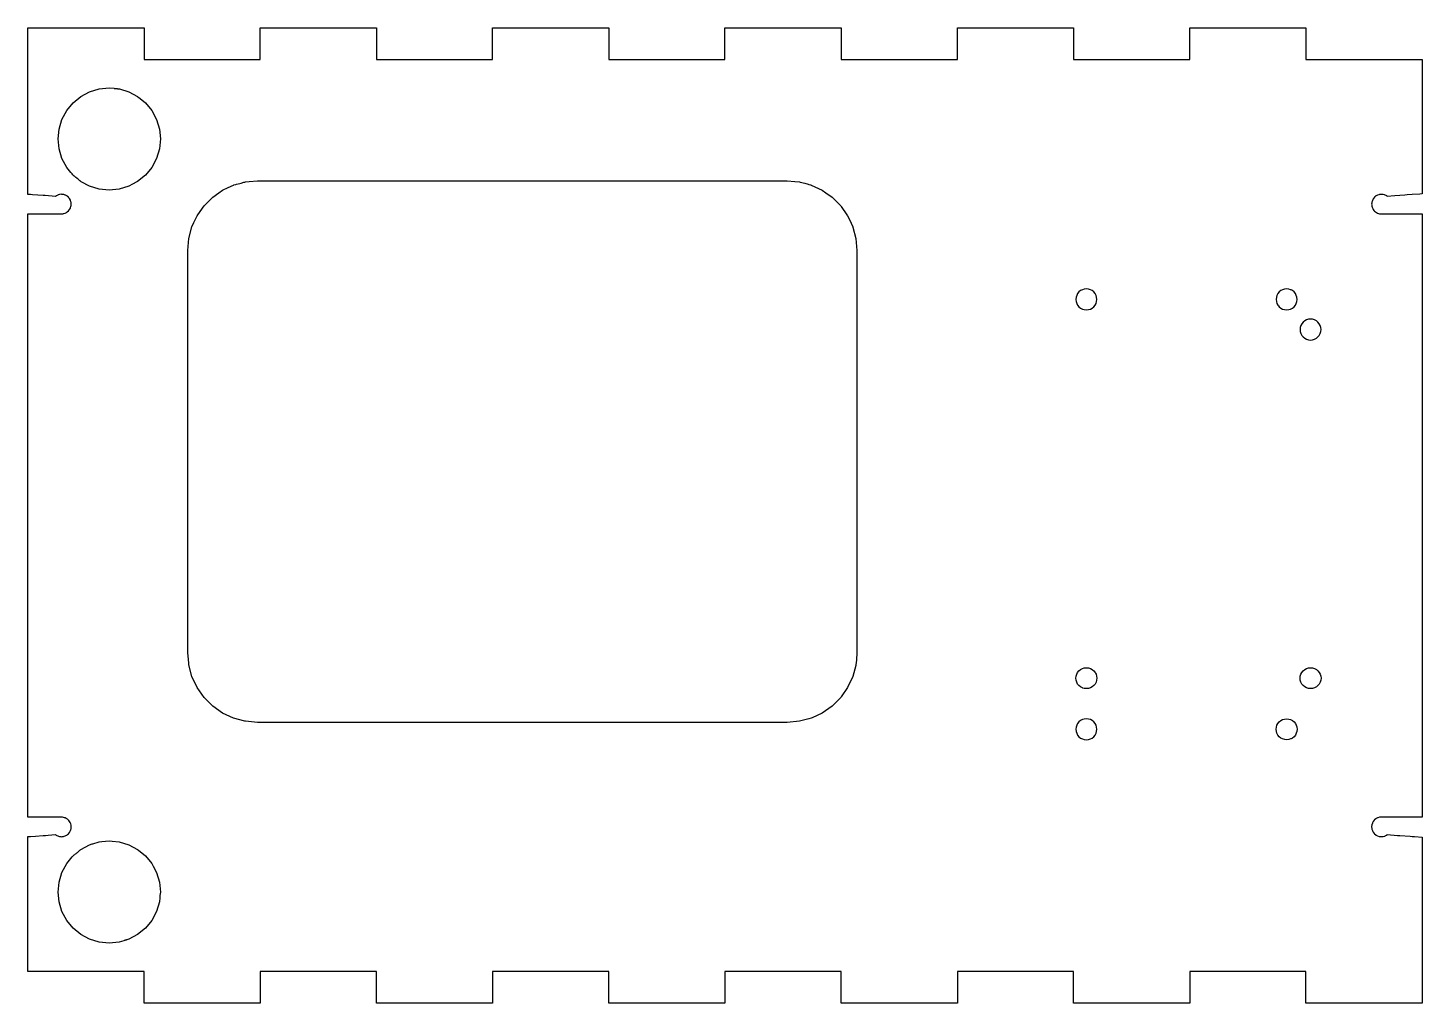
# Model space of a CAD drawing. Header units: millimetres. Extents: x 0 to 300, y 0 to 210.
import ezdxf

# ---------------------------------------------------------------- set-up
doc = ezdxf.new("R2010")
doc.units = ezdxf.units.MM

msp = doc.modelspace()

# ---------------------------------------------------------------- linework, layer by layer
for points in [[(9.411101, 172.513117), (9.312097, 172.839118), (9.279105, 172.901116), (9.118098, 173.202117), (8.901097, 173.466117), (8.857099, 173.520117), (8.593108, 173.737118), (8.539119, 173.782115), (8.238101, 173.943117), (8.176096, 173.976117), (7.849114, 174.075115), (7.782114, 174.095125), (7.442121, 174.129116), (7.372102, 174.136115), (7.032109, 174.102116), (6.962117, 174.095116), (6.636094, 173.996116), (6.568107, 173.976106), (6.267117, 173.815115), (6.205113, 173.782115), (6.120107, 173.712116), (6.102045, 173.69713), (3.866111, 173.857116), (3.405101, 173.890116), (1.169111, 174.050116), (0.708101, 174.083116), (0.247119, 174.116117), (0.141117, 174.123116), (0.141117, 209.941116), (25.141095, 209.941116), (25.141095, 203.139115), (50.141101, 203.139115), (50.141101, 209.941116), (75.141108, 209.941116), (75.141108, 203.139115), (100.141114, 203.139115), (100.141114, 209.941116), (125.141121, 209.941116), (125.141121, 203.139115), (150.141099, 203.139115), (150.141099, 209.941116), (175.141105, 209.941116), (175.141105, 203.139115), (200.141112, 203.139115), (200.141112, 209.941116), (225.141118, 209.941116), (225.141118, 203.139115), (250.141097, 203.139115), (250.141097, 209.941116), (275.141103, 209.941116), (275.141103, 203.139115), (300.141109, 203.139115), (300.141109, 174.230117), (299.641096, 174.195116), (298.036099, 174.080116), (296.943108, 174.002116), (296.388118, 173.962116), (295.339098, 173.887116), (294.246108, 173.809115), (292.64111, 173.695117), (292.600103, 173.729117), (292.539115, 173.779115), (292.392106, 173.858118), (292.176121, 173.973117), (292.016101, 174.021115), (291.782111, 174.093116), (291.616107, 174.109118), (291.372098, 174.133106), (291.206095, 174.117116), (290.962114, 174.093127), (290.80311, 174.044116), (290.568103, 173.973117), (290.421094, 173.894115), (290.205109, 173.779115), (290.076105, 173.673115), (289.887101, 173.518116), (289.732105, 173.329117), (289.626102, 173.200116), (289.510109, 172.984118), (289.432103, 172.837117), (289.361095, 172.602116), (289.312102, 172.443117), (289.288113, 172.199117), (289.272026, 172.033116), (289.2961, 171.789115), (289.312186, 171.623115), (289.383109, 171.389116), (289.432103, 171.229116), (289.510109, 171.082118), (289.626102, 170.866116), (289.781099, 170.677118), (289.887101, 170.548117), (290.076105, 170.393117), (290.205109, 170.287117), (290.352119, 170.208115), (290.568103, 170.093118), (290.728095, 170.044116), (290.962114, 169.973117), (291.128117, 169.957115), (291.372098, 169.933126), (291.394111, 169.935093), (291.427103, 169.938107), (293.177107, 169.93312), (300.141109, 169.933118), (300.141109, 40.149117), (291.427103, 40.149117), (291.381101, 40.147988)], [(9.838103, 178.294117), (9.6421, 178.531116), (9.602109, 178.580116), (9.429107, 178.792116), (9.393095, 178.835118), (8.49512, 179.930117), (7.478104, 181.832117), (6.852107, 183.895117), (6.641118, 186.041117), (6.852107, 188.187116), (7.478104, 190.251117), (8.49512, 192.152118), (9.863108, 193.819117), (11.53011, 195.187116), (13.431102, 196.204118), (15.495106, 196.830117), (17.641096, 197.041115), (18.678121, 196.939117), (18.700135, 196.937142), (18.810117, 196.92611), (18.834952, 196.923124)], [(19.787114, 196.830117), (19.8321, 196.816119), (19.877114, 196.802118), (21.850102, 196.204118), (23.75211, 195.187116), (23.806099, 195.143117), (24.299113, 194.739116), (25.419112, 193.819117), (26.7871, 192.152118), (27.804116, 190.251117), (28.430113, 188.187116), (28.641102, 186.041117), (28.430113, 183.895117), (27.804116, 181.831115), (26.7871, 179.930117), (25.419112, 178.263115), (23.75211, 176.895117), (22.528112, 176.240115), (22.04111, 175.980115), (22.028127, 175.973116), (21.850102, 175.878117), (19.787114, 175.252118), (17.641096, 175.041117), (15.495106, 175.252118), (13.431102, 175.878117), (11.630101, 176.841116), (11.604983, 176.855114)], [(18.835093, 196.923115), (18.95611, 196.912109), (18.982075, 196.909126), (19.109103, 196.896107), (19.136196, 196.89414), (19.263112, 196.881107), (19.289076, 196.879139), (19.411109, 196.867122), (19.434251, 196.864125)], [(19.43411, 196.864117), (19.547112, 196.85311), (19.644112, 196.844113), (19.664149, 196.84214), (19.743115, 196.834131), (19.771055, 196.831125), (19.787198, 196.829988)], [(11.605096, 176.855117), (11.524099, 176.900118), (11.509141, 176.912112), (11.395095, 177.006117), (11.371106, 177.025111), (11.339102, 177.051109), (11.184105, 177.179117), (11.145102, 177.211115), (10.954094, 177.367116), (10.73811, 177.545117), (10.693095, 177.582116), (10.459105, 177.774117), (10.410111, 177.813118), (10.170109, 178.011116), (10.120099, 178.052118), (9.883117, 178.246117), (9.86308, 178.263107), (9.83799, 178.294117)], [(43.249094, 175.592116), (44.412103, 176.135117), (44.4701, 176.149116), (44.860103, 176.253117), (44.994102, 176.291116), (45.762113, 176.495117), (46.038098, 176.569116), (46.600116, 176.721115), (46.630116, 176.72913), (46.706118, 176.749126), (46.794115, 176.773106), (46.938105, 176.813117), (47.7721, 176.885117), (49.544117, 177.039118), (163.544115, 177.039118), (165.164098, 176.897117), (166.148094, 176.813117), (166.1961, 176.799119), (166.324116, 176.765117), (166.382113, 176.749115), (166.988101, 176.587116), (167.286099, 176.507117), (168.008108, 176.313115), (168.154102, 176.273116), (168.524095, 176.175117), (168.594114, 176.155107), (168.618103, 176.149104), (168.674096, 176.135117), (171.04211, 175.031118), (171.838118, 174.473116), (173.18412, 173.531115), (175.034115, 171.681117), (175.141105, 171.529115), (176.384097, 169.753116), (176.534098, 169.537118), (176.9311, 168.686116), (177.638095, 167.171116), (177.665188, 167.073117), (178.316105, 164.645117), (178.542109, 162.039117), (178.542109, 75.537116), (178.405118, 73.954115), (178.316105, 72.935115), (178.279106, 72.796118), (177.640099, 70.409116), (176.534098, 68.041116), (175.141105, 66.051117), (175.034115, 65.899117), (173.18412, 64.047116), (171.04211, 62.547116), (168.880118, 61.541115), (168.674096, 61.445117), (168.190113, 61.315117), (166.148094, 60.767115), (163.542111, 60.541117), (49.544117, 60.541117), (46.938105, 60.767115), (46.857107, 60.789129), (44.412103, 61.445117), (42.044118, 62.547116), (39.902107, 64.047116), (39.565106, 64.385117), (38.052113, 65.899117), (36.552101, 68.041116), (35.448105, 70.409116), (34.770094, 72.935115), (34.743001, 73.254116)], [(34.546094, 162.041118), (34.770094, 164.645117), (35.448105, 167.171116), (35.858117, 168.049118), (36.552101, 169.537118), (36.704106, 169.753116), (38.052113, 171.681117), (39.902107, 173.531115), (41.250114, 174.473116), (42.044118, 175.031118), (43.224117, 175.580116), (43.249235, 175.592111)], [(7.349101, 40.144116), (7.316109, 40.146091), (0.141117, 40.146117), (0.141117, 169.936118), (4.87912, 169.936118), (7.316109, 169.941113), (7.372102, 169.93612), (7.712095, 169.969115), (7.782114, 169.976114), (8.108109, 170.075115), (8.176096, 170.095124), (8.477115, 170.256115), (8.539119, 170.289116), (8.593108, 170.334116), (8.857099, 170.551117), (8.901097, 170.605117), (9.118098, 170.869116), (9.279105, 171.170117), (9.312097, 171.232116), (9.411101, 171.559116), (9.431985, 171.626115)], [(9.432098, 171.626115), (9.465118, 171.966117), (9.472174, 172.036116), (9.438109, 172.375116), (9.432183, 172.445116), (9.411214, 172.513117)], [(34.743113, 73.254116), (34.669115, 74.098116), (34.544119, 75.541116), (34.544119, 162.025116), (34.546941, 162.041118)], [(271.943102, 57.010117), (271.852113, 56.961117), (271.430107, 56.833115), (270.99111, 56.790116), (270.566111, 56.832116), (270.130106, 56.961117), (269.741119, 57.169115), (269.40011, 57.449116), (269.120118, 57.790117), (268.91212, 58.179118), (268.784104, 58.601116), (268.741121, 59.040116), (268.784104, 59.479115), (268.91212, 59.901116), (269.120118, 60.290117), (269.40011, 60.631115), (269.741119, 60.911116), (270.130106, 61.119117), (270.552113, 61.247116), (270.99111, 61.290115), (271.430107, 61.247116), (271.852113, 61.119117), (272.2411, 60.911116), (272.582109, 60.631115), (272.862102, 60.290117), (273.0701, 59.901116), (273.168116, 59.577117), (273.198116, 59.479115), (273.241098, 59.040116), (273.198116, 58.601116), (273.0701, 58.179118), (272.862102, 57.790117), (272.582109, 57.449116), (272.2411, 57.169115), (272.086104, 57.086116), (271.968107, 57.023116), (271.942989, 57.010105)], [(289.333099, 37.572117), (289.432103, 37.246117), (289.465094, 37.184116), (289.626102, 36.883117), (289.842115, 36.619115), (289.887101, 36.564116), (290.15112, 36.348117), (290.205109, 36.303117), (290.506099, 36.142117), (290.568103, 36.109117), (290.895114, 36.010116), (290.962114, 35.990107), (291.302107, 35.956116), (291.372098, 35.949117), (291.712119, 35.983116), (291.782111, 35.990115), (292.108105, 36.089116), (292.176121, 36.109125), (292.477111, 36.270116), (292.539115, 36.303117), (292.624121, 36.373116), (292.642183, 36.388102), (294.878117, 36.228116), (295.339098, 36.195116), (297.575117, 36.035115), (298.036099, 36.002115), (298.497109, 35.969115), (300.141109, 35.852117), (300.141109, 0.141117), (275.141103, 0.141117), (275.141103, 6.943116), (250.141097, 6.943116), (250.141097, 0.141117), (225.141118, 0.141117), (225.141118, 6.943116), (200.141112, 6.943116), (200.141112, 0.141117), (175.141105, 0.141117), (175.141105, 6.943116), (150.141099, 6.943116), (150.141099, 0.141117), (125.141121, 0.141117), (125.141121, 6.943116), (100.141114, 6.943116), (100.141114, 0.141117), (75.141108, 0.141117), (75.141108, 6.943116), (50.141101, 6.943116), (50.141101, 0.141117), (25.141095, 0.141117), (25.141095, 6.943116), (0.141117, 6.943116), (0.141117, 35.959116), (0.708101, 35.999115), (1.800104, 36.078118), (3.405101, 36.192116), (3.908106, 36.228116), (4.49812, 36.270116), (6.102102, 36.385116), (6.144096, 36.351117), (6.205113, 36.300116), (6.352094, 36.222116), (6.568107, 36.106117), (6.728099, 36.058117), (6.962117, 35.987115), (7.128121, 35.971113), (7.372102, 35.946111), (7.538105, 35.963106), (7.782114, 35.987104), (7.941118, 36.035115), (8.176096, 36.106117), (8.323106, 36.185117), (8.539119, 36.300116), (8.667107, 36.406116), (8.857099, 36.562117), (9.012095, 36.751116), (9.118098, 36.880117), (9.233103, 37.096116), (9.312097, 37.243117), (9.383104, 37.477116), (9.432098, 37.637116), (9.456087, 37.881117), (9.472202, 38.046115), (9.448128, 38.290116), (9.432013, 38.456116), (9.360103, 38.691117), (9.312097, 38.850116), (9.233103, 38.997117), (9.118098, 39.213115), (8.963101, 39.403116), (8.857099, 39.531115), (8.667107, 39.687116), (8.539119, 39.793116), (8.392109, 39.871117), (8.176096, 39.987116), (8.016105, 40.035116), (7.782114, 40.106117), (7.616111, 40.122119), (7.372102, 40.146105), (7.349242, 40.144141)], [(291.381101, 40.148118), (291.032105, 40.116117), (290.962114, 40.109117), (290.636119, 40.010117), (290.568103, 39.989119), (290.267113, 39.829116), (290.205109, 39.795117), (290.15112, 39.751116), (289.887101, 39.534115), (289.842115, 39.480117), (289.626102, 39.216116), (289.465094, 38.915117), (289.432103, 38.853116), (289.333099, 38.526116), (289.312215, 38.459116)], [(289.312102, 38.459116), (289.27911, 38.119115), (289.272054, 38.049115), (289.305103, 37.710116), (289.312158, 37.640116), (289.332986, 37.572117)], [(28.519097, 22.801116), (28.430113, 21.895116), (27.804116, 19.832117), (26.7871, 17.930117), (25.419112, 16.263117), (23.75211, 14.895117), (21.850102, 13.878116), (21.425103, 13.749117), (21.394115, 13.740116), (21.347097, 13.726115), (21.312101, 13.715116), (21.2591, 13.699117), (21.203107, 13.682115), (21.16512, 13.670116), (21.107095, 13.653115), (21.06812, 13.641116), (21.011111, 13.624116), (20.973096, 13.612116), (20.921111, 13.596117), (20.885099, 13.586117), (20.839097, 13.571116), (20.807121, 13.562116), (19.787114, 13.252116), (17.641096, 13.041116), (15.495106, 13.252116), (13.431102, 13.878116), (11.53011, 14.895117), (9.863108, 16.263117), (8.49512, 17.930117), (7.478104, 19.832117), (6.852107, 21.895116), (6.641118, 24.041117), (6.852107, 26.187115), (7.478104, 28.251116), (8.49512, 30.152117), (9.676107, 31.592116), (9.75211, 31.684115), (9.865112, 31.821117), (9.966119, 31.904116), (10.11612, 32.027117), (10.226102, 32.117117), (10.388098, 32.250118), (10.502115, 32.344117), (10.669106, 32.481116), (10.782108, 32.573115), (10.947095, 32.709115), (11.10212, 32.836115), (11.208094, 32.923116), (11.347117, 33.037117), (11.441097, 33.114115), (11.53011, 33.187115), (13.386116, 34.180117), (13.431102, 34.204106), (13.621094, 34.261117), (13.78611, 34.311116), (14.004098, 34.377116), (14.151108, 34.422117), (15.495106, 34.830117), (16.061103, 34.885116), (17.641096, 35.041118), (18.312107, 34.975117), (19.787114, 34.830117), (21.850102, 34.204117), (23.75211, 33.187115), (23.969111, 33.009118), (25.419112, 31.819116), (26.7871, 30.152117), (27.08411, 29.598118), (27.804116, 28.251116), (28.430113, 26.187115), (28.641102, 24.041117), (28.564112, 23.257118), (28.555081, 23.169116), (28.542127, 23.040116), (28.533067, 22.943116), (28.518985, 22.801116)]]:
    msp.add_lwpolyline(points)
for points in [[(226.30012, 149.949117), (226.641101, 149.669116), (227.030116, 149.461116), (227.452095, 149.333117), (227.89112, 149.290117), (228.330117, 149.333117), (228.752095, 149.461116), (229.14111, 149.669116), (229.482119, 149.949117), (229.762112, 150.290115), (229.97011, 150.679116), (230.098098, 151.101117), (230.141108, 151.540117), (230.098098, 151.979116), (229.97011, 152.401118), (229.762112, 152.790116), (229.482119, 153.131116), (229.14111, 153.411118), (228.752095, 153.619115), (228.330117, 153.747117), (227.89112, 153.790117), (227.452095, 153.747117), (227.030116, 153.619115), (226.641101, 153.411118), (226.30012, 153.131116), (226.020099, 152.790116), (225.812102, 152.401118), (225.684114, 151.979116), (225.641103, 151.540117), (225.684114, 151.101117), (225.812102, 150.679116), (226.020099, 150.290115)], [(270.99111, 149.290117), (271.430107, 149.333117), (271.852113, 149.461116), (272.2411, 149.669116), (272.582109, 149.949117), (272.862102, 150.290115), (273.0701, 150.679116), (273.198116, 151.101117), (273.241098, 151.540117), (273.198116, 151.979116), (273.0701, 152.401118), (272.862102, 152.790116), (272.582109, 153.131116), (272.2411, 153.411118), (271.962095, 153.560117), (271.852113, 153.619115), (271.430107, 153.747117), (270.99111, 153.790117), (270.552113, 153.747117), (270.130106, 153.619115), (269.741119, 153.411118), (269.40011, 153.131116), (269.120118, 152.790116), (268.91212, 152.401118), (268.784104, 151.979116), (268.741121, 151.540117), (268.784104, 151.101117), (268.91212, 150.679116), (269.120118, 150.290115), (269.248105, 150.134117), (269.40011, 149.949117), (269.741119, 149.669116), (270.130106, 149.461116), (270.552113, 149.333117)], [(276.141101, 142.790116), (276.580098, 142.833115), (277.002105, 142.961117), (277.39112, 143.169118), (277.732101, 143.449116), (278.012121, 143.790117), (278.220119, 144.179115), (278.348107, 144.601116), (278.391118, 145.040116), (278.348107, 145.479115), (278.220119, 145.901116), (278.012121, 146.290117), (277.732101, 146.631115), (277.39112, 146.911116), (277.002105, 147.119117), (276.580098, 147.247116), (276.141101, 147.290115), (275.702104, 147.247116), (275.280097, 147.119117), (274.891111, 146.911116), (274.550101, 146.631115), (274.270109, 146.290117), (274.062111, 145.901116), (273.934095, 145.479115), (273.891113, 145.040116), (273.934095, 144.601116), (274.062111, 144.179115), (274.270109, 143.790117), (274.550101, 143.449116), (274.891111, 143.169118), (275.280097, 142.961117), (275.702104, 142.833115)], [(227.89112, 72.290116), (228.330117, 72.247117), (228.752095, 72.119117), (229.14111, 71.911117), (229.482119, 71.631116), (229.762112, 71.290115), (229.833119, 71.157115), (229.97011, 70.901117), (230.098098, 70.479116), (230.141108, 70.040116), (230.098098, 69.601117), (229.97011, 69.179115), (229.762112, 68.790117), (229.482119, 68.449117), (229.14111, 68.169115), (228.752095, 67.961118), (228.330117, 67.833116), (227.89112, 67.790116), (227.452095, 67.833116), (227.148113, 67.925117), (227.030116, 67.961118), (226.641101, 68.169115), (226.30012, 68.449117), (226.020099, 68.790117), (225.812102, 69.179115), (225.684114, 69.601117), (225.641103, 70.040116), (225.684114, 70.479116), (225.812102, 70.901117), (226.020099, 71.290115), (226.30012, 71.631116), (226.641101, 71.911117), (227.030116, 72.119117), (227.452095, 72.247117)], [(276.141101, 72.290116), (276.580098, 72.247117), (277.002105, 72.119117), (277.39112, 71.911117), (277.732101, 71.631116), (278.012121, 71.290115), (278.220119, 70.901117), (278.348107, 70.479116), (278.391118, 70.040116), (278.348107, 69.601117), (278.220119, 69.179115), (278.012121, 68.790117), (277.732101, 68.449117), (277.39112, 68.169115), (277.002105, 67.961118), (276.580098, 67.833116), (276.141101, 67.790116), (275.702104, 67.833116), (275.280097, 67.961118), (274.891111, 68.169115), (274.550101, 68.449117), (274.270109, 68.790117), (274.062111, 69.179115), (273.934095, 69.601117), (273.891113, 70.040116), (273.934095, 70.479116), (274.062111, 70.901117), (274.270109, 71.290115), (274.550101, 71.631116), (274.891111, 71.911117), (275.280097, 72.119117), (275.702104, 72.247117)], [(226.020099, 60.290117), (225.812102, 59.901116), (225.684114, 59.479115), (225.641103, 59.040116), (225.684114, 58.601116), (225.812102, 58.179118), (226.020099, 57.790117), (226.30012, 57.449116), (226.641101, 57.169115), (227.030116, 56.961117), (227.452095, 56.833115), (227.89112, 56.790116), (228.330117, 56.833115), (228.752095, 56.961117), (229.14111, 57.169115), (229.482119, 57.449116), (229.762112, 57.790117), (229.97011, 58.179118), (230.098098, 58.601116), (230.141108, 59.040116), (230.098098, 59.479115), (229.97011, 59.901116), (229.762112, 60.290117), (229.482119, 60.631115), (229.14111, 60.911116), (228.752095, 61.119117), (228.330117, 61.247116), (227.89112, 61.290115), (227.452095, 61.247116), (227.030116, 61.119117), (226.641101, 60.911116), (226.30012, 60.631115)]]:
    msp.add_lwpolyline(points, close=True)

doc.saveas('drawing.dxf')
